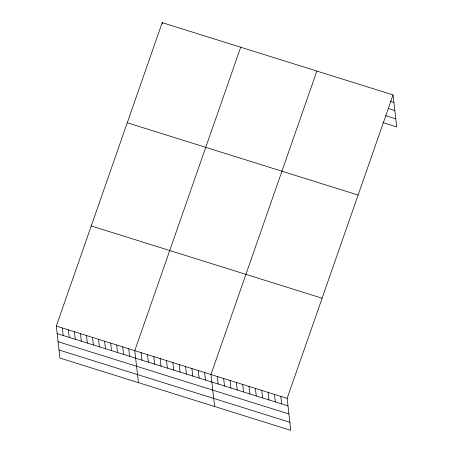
<?xml version="1.0" encoding="UTF-8"?>
<svg xmlns="http://www.w3.org/2000/svg" width="453" height="453" viewBox="0 0 453 453"><rect width="100%" height="100%" fill="white"/><g stroke="black" fill="none" stroke-linecap="round" stroke-linejoin="round"><path stroke-width="0.68" d="M393.057 94.926L287.145 398.351L290.792 430.35L59.943 358.074L56.297 326.081L162.208 22.65L393.057 94.926L396.703 126.919L382.74 122.548M240.696 47.225L134.784 350.65L138.431 382.649M316.879 71.076L210.968 374.501L214.614 406.5M390.107 101.268L393.917 102.457M388.487 108.544L394.835 110.532M385.628 115.668L395.786 118.85M127.259 122.78L358.108 195.056M91.246 225.945L322.1 298.221M56.297 326.081L287.145 398.351M57.152 333.612L288.006 405.888M58.075 341.687L288.923 413.957M59.02 350.005L289.875 422.275M280.798 396.364L281.658 403.9M274.45 394.376L275.311 401.913M268.102 392.389L268.963 399.925M261.755 390.401L262.61 397.938M255.407 388.414L256.262 395.95M249.059 386.426L249.914 393.963M242.706 384.438L243.567 391.975M236.358 382.451L237.219 389.988M230.011 380.463L230.871 388M223.663 378.476L224.524 386.013M217.315 376.488L218.17 384.025M204.62 372.513L205.475 380.05M162.208 22.65L162.361 24.02M198.267 370.526L199.127 378.062M191.919 368.538L192.78 376.075M185.571 366.551L186.432 374.087M179.224 364.563L180.084 372.1M172.876 362.576L173.731 370.112M166.528 360.588L167.384 368.125M160.181 358.6L161.036 366.137M153.833 356.613L154.688 364.15M147.48 354.625L148.341 362.162M141.132 352.638L141.993 360.175M128.748 348.765L129.603 356.296M122.712 346.873L123.567 354.405M116.67 344.982L117.531 352.513M110.634 343.091L111.495 350.628M104.598 341.2L105.453 348.736M98.561 339.308L99.417 346.845M92.52 337.423L93.38 344.954M86.483 335.531L87.344 343.063M80.447 333.64L81.302 341.171M74.411 331.749L75.266 339.286M68.369 329.858L69.23 337.394M62.333 327.972L63.194 335.503"/></g></svg>
